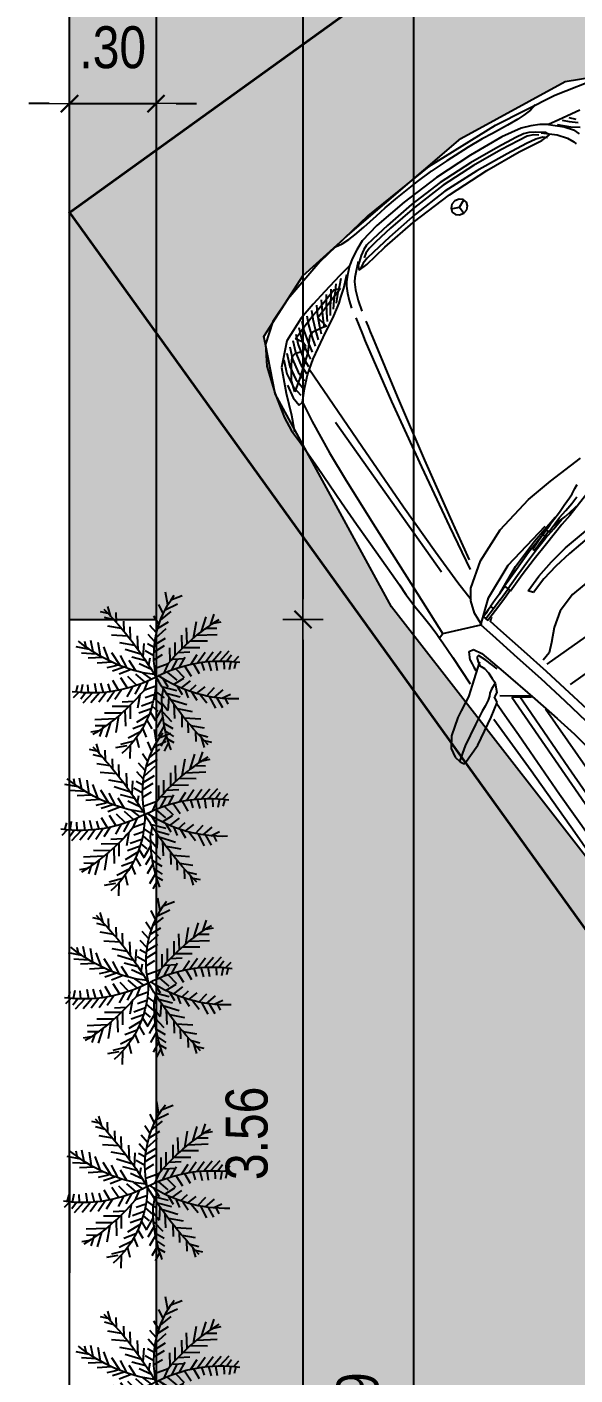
# Model space of a CAD drawing. Header units: millimetres. Extents: x 1170 to 1315, y 90 to 135.
# Drawn here: x 1289.635 to 1291.532, y 105.751 to 110.416 of the extents above; entities that cross this region are included whole.
import ezdxf

# ---------------------------------------------------------------- set-up
doc = ezdxf.new("R2010")
doc.units = ezdxf.units.MM
doc.header["$LTSCALE"] = 20
doc.header["$MEASUREMENT"] = 0
doc.linetypes.add('HIDDEN2', pattern=[0.1875, 0.125, -0.0625])
doc.layers.get('0').update_dxf_attribs({"linetype": 'CONTINUOUS'})
doc.layers.get('DEFPOINTS').update_dxf_attribs({"linetype": 'CONTINUOUS'})
for name, color, linetype in [('COTA', 7, 'CONTINUOUS'), ('Indic_Corte_Vista', 2, 'CONTINUOUS'), ('J-Paredes', 7, 'CONTINUOUS'), ('LAYER7', 4, 'CONTINUOUS'), ('VE', 118, 'CONTINUOUS'), ('VEGET', 76, 'CONTINUOUS')]:
    doc.layers.add(name, color=color, linetype=linetype)
doc.layers.add('E-Pen-C', color=4, linetype='CONTINUOUS', lineweight=15)
doc.layers.add('E-Pen-G', color=3, linetype='CONTINUOUS', lineweight=30)
doc.styles.add('F2', font='ARIALN.TTF')
doc.dimstyles.new('DIMENSION-1', dxfattribs={"dimtxt": 0.145, "dimasz": 0.07, "dimexe": 1, "dimexo": 0, "dimgap": 0.12, "dimtad": 1, "dimzin": 7, "dimdsep": 46, "dimtxsty": 'F2', "dimblk1": 'TRACO', "dimblk2": 'TRACO', "dimsah": 1, "dimcen": 1, "dimse1": 1, "dimse2": 1, "dimclrd": 4, "dimclre": 256, "dimclrt": 4, "dimadec": 8, "dimazin": 0, "dimtfac": 1, "dimtix": 1, "dimtmove": 2, "dimatfit": 3, "dimldrblk": 'TRACO', "dimfxl": 1, "dimtolj": 1, "dimtzin": 0, "dimarcsym": 0})

# ---------------------------------------------------------------- blocks, each defined once
blk = doc.blocks.new('TRACO')
at = {"layer": 'E-Pen-C'}
for p, q in [((0, 1), (0, -1)), ((-1, 0), (1, 0))]:
    blk.add_line(p, q, dxfattribs=at)
at = {"layer": 'E-Pen-G'}
blk.add_line((-0.424, -0.424), (0.424, 0.424), dxfattribs=at)
blk = doc.blocks.new('*D365')
at = {"layer": 'COTA', "color": 4, "linetype": 'Continuous', "lineweight": -2}
blk.add_line((1290.5901, 115.7254), (1290.5901, 108.4354), dxfattribs=at)
at = {"layer": 'DEFPOINTS', "color": 0, "linetype": 'Continuous'}
for p in [(1289.9959, 115.7954), (1289.7816, 108.3654), (1290.5901, 108.3654)]:
    blk.add_point(p, dxfattribs=at)
at = {"layer": 'COTA', "color": 4, "linetype": 'Continuous', "lineweight": -2, "xscale": 0.07, "yscale": 0.07, "zscale": 0.07}
for p, rotation in [((1290.5901, 115.7954), 90), ((1290.5901, 108.3654), 270)]:
    blk.add_blockref('TRACO', p, dxfattribs=dict(at, rotation=rotation))
at = {"layer": 'COTA', "color": 4, "linetype": 'Continuous', "insert": (1290.3961, 112.0804), "char_height": 0.145, "attachment_point": 5, "rotation": 90, "style": 'F2'}
blk.add_mtext('\\A1;7.43', dxfattribs=at)
blk = doc.blocks.new('*D366')
at = {"layer": 'COTA', "color": 4, "linetype": 'Continuous', "lineweight": -2}
blk.add_line((1290.5901, 108.2954), (1290.5901, 104.8784), dxfattribs=at)
at = {"layer": 'DEFPOINTS', "color": 0, "linetype": 'Continuous'}
for p in [(1289.7816, 108.3654), (1289.7816, 104.8084), (1290.5901, 104.8084)]:
    blk.add_point(p, dxfattribs=at)
at = {"layer": 'COTA', "color": 4, "linetype": 'Continuous', "lineweight": -2, "xscale": 0.07, "yscale": 0.07, "zscale": 0.07}
for p, rotation in [((1290.5901, 108.3654), 90), ((1290.5901, 104.8084), 270)]:
    blk.add_blockref('TRACO', p, dxfattribs=dict(at, rotation=rotation))
at = {"layer": 'COTA', "color": 4, "linetype": 'Continuous', "insert": (1290.3961, 106.5869), "char_height": 0.145, "attachment_point": 5, "rotation": 90, "style": 'F2'}
blk.add_mtext('\\A1;3.56', dxfattribs=at)
blk = doc.blocks.new('Austin Mini dessus')
at = {"color": 8, "flags": 128}
for points in [[(1.1117, 3.9516), (1.1466, 3.978)], [(1.1466, 3.978), (1.1788, 3.984)], [(1.1671, 3.9332), (1.2, 3.9805)], [(1.1788, 3.984), (1.2025, 3.9796)], [(1.2159, 3.9699), (1.1905, 3.8965)], [(1.2025, 3.9796), (1.2133, 3.9732)], [(1.2133, 3.9732), (1.2159, 3.9699)], [(1.0718, 3.8974), (1.1117, 3.9516)], [(1.127, 3.8612), (1.1671, 3.9332)], [(1.0455, 3.8453), (1.0602, 3.8752)], [(1.0602, 3.8752), (1.0718, 3.8974)], [(1.1905, 3.8965), (1.1378, 3.8027)], [(1.0326, 3.8229), (1.0383, 3.8304)], [(1.0383, 3.8304), (1.0455, 3.8453)], [(1.1035, 3.8163), (1.127, 3.8612)], [(-0.2069, 3.765), (-0.1204, 3.7865)], [(-0.1204, 3.7865), (-0.0703, 3.7926)], [(-0.114, 3.7617), (-0.0609, 3.787)], [(-0.0703, 3.7926), (-0.0241, 3.7916)], [(-0.0241, 3.7916), (0.0842, 3.7922)], [(0.0842, 3.7922), (0.2332, 3.7952)], [(0.2332, 3.7952), (0.3237, 3.797)], [(0.3237, 3.797), (0.3971, 3.7966)], [(0.3971, 3.7966), (0.5088, 3.7962)], [(0.5088, 3.7962), (0.581, 3.797)], [(0.581, 3.797), (0.6212, 3.7976)], [(0.6212, 3.7976), (0.674, 3.7963)], [(0.674, 3.7963), (0.7177, 3.7934)], [(0.7177, 3.7934), (0.7547, 3.7905)], [(0.7547, 3.7905), (0.7913, 3.7892)], [(0.7913, 3.7892), (0.8117, 3.7899)], [(0.8107, 3.7898), (0.8054, 3.7722)], [(0.8117, 3.7899), (0.831, 3.7901)], [(0.831, 3.7901), (0.8924, 3.7915)], [(0.8924, 3.7915), (1.0016, 3.7949)], [(0.9589, 3.7245), (1.0093, 3.792)], [(1.0093, 3.792), (1.0326, 3.8229)], [(1.0842, 3.7768), (1.0947, 3.7975)], [(1.0947, 3.7975), (1.1035, 3.8163)], [(1.1378, 3.8027), (1.1088, 3.7563)], [(1.1489, 3.7991), (1.3693, 3.7967)], [(1.3693, 3.7967), (1.6304, 3.7968)], [(1.6304, 3.7968), (1.8484, 3.7979)], [(-0.3667, 3.6929), (-0.302, 3.7337)], [(-0.302, 3.7337), (-0.2069, 3.765)], [(-0.269, 3.694), (-0.1874, 3.7324)], [(-0.1874, 3.7324), (-0.114, 3.7617)], [(0.0688, 3.7297), (0.18, 3.7384)], [(0.18, 3.7384), (0.3684, 3.7483)], [(0.3684, 3.7483), (0.6405, 3.7634)], [(0.6405, 3.7634), (0.8064, 3.7721)], [(0.8054, 3.7722), (0.8566, 3.6469)], [(0.936, 3.7475), (0.9091, 3.7332)], [(0.9091, 3.7332), (0.9111, 3.717)], [(0.936, 3.7475), (0.949, 3.7493)], [(0.949, 3.7493), (0.9623, 3.751)], [(0.9623, 3.751), (0.9758, 3.7525)], [(1.0506, 3.7228), (1.0594, 3.7455)], [(1.0506, 3.7228), (1.0806, 3.7369)], [(1.0594, 3.7455), (1.0677, 3.7588)], [(1.0677, 3.7588), (1.0753, 3.7651)], [(1.0753, 3.7651), (1.0842, 3.7768)], [(1.0806, 3.7369), (1.0877, 3.7528)], [(1.1088, 3.7563), (1.0877, 3.7528)], [(1.0947, 3.7351), (1.1565, 3.6487)], [(1.1098, 3.7592), (1.174, 3.7599)], [(1.174, 3.7599), (1.2419, 3.7604)], [(1.2419, 3.7604), (1.3135, 3.7616)], [(1.3135, 3.7616), (1.4923, 3.7636)], [(1.4923, 3.7636), (1.6691, 3.7637)], [(-0.4163, 3.6266), (-0.3667, 3.6929)], [(-0.3332, 3.6261), (-0.269, 3.694)], [(-0.2862, 3.6722), (-0.24, 3.6915)], [(-0.2108, 3.6933), (-0.2557, 3.6613)], [(-0.24, 3.6915), (-0.1897, 3.6999)], [(-0.1734, 3.7051), (-0.2108, 3.6933)], [(-0.2065, 3.713), (-0.1595, 3.7223)], [(-0.2018, 3.6646), (-0.1734, 3.7051)], [(-0.1897, 3.6999), (-0.152, 3.6952)], [(-0.1288, 3.7047), (-0.1629, 3.672)], [(-0.1595, 3.7223), (-0.127, 3.7206)], [(-0.127, 3.7206), (-0.1288, 3.7047)], [(-0.1288, 3.7047), (-0.0554, 3.7158)], [(-0.0554, 3.7158), (0.0688, 3.7297)], [(0.9111, 3.717), (0.9395, 3.7016)], [(0.9383, 3.7145), (0.9395, 3.7228)], [(0.9665, 3.7034), (0.9383, 3.7145)], [(0.9395, 3.7228), (0.9564, 3.7282)], [(0.9395, 3.7016), (1.0331, 3.6766)], [(0.9564, 3.7282), (0.9673, 3.7309)], [(1.0136, 3.6893), (0.9665, 3.7034)], [(0.9673, 3.7309), (0.9712, 3.7316)], [(0.9712, 3.7316), (0.975, 3.7288)], [(0.975, 3.7288), (0.9869, 3.7238)], [(0.9869, 3.7238), (1.0083, 3.721)], [(1.0083, 3.721), (1.031, 3.7215)], [(1.031, 3.7215), (1.0455, 3.7223)], [(1.0455, 3.7223), (1.0506, 3.7228)], [(1.1226, 3.7043), (1.4484, 3.7087)], [(1.1626, 3.649), (1.1226, 3.7043)], [(1.4355, 3.6849), (1.6643, 3.6871)], [(1.4484, 3.7087), (1.6921, 3.7115)], [(-0.3103, 3.6295), (-0.2696, 3.6465)], [(-0.2983, 3.6509), (-0.2548, 3.669)], [(-0.2776, 3.6432), (-0.2819, 3.6262)], [(-0.2557, 3.6613), (-0.2776, 3.6432)], [(-0.2696, 3.6465), (-0.2217, 3.6563)], [(-0.2582, 3.5904), (-0.2018, 3.6646)], [(-0.2548, 3.669), (-0.2057, 3.6781)], [(-0.2217, 3.6563), (-0.1848, 3.6556)], [(-0.2057, 3.6781), (-0.1684, 3.6754)], [(-0.1629, 3.672), (-0.1958, 3.6357)], [(0.6296, 3.652), (-0.0059, 3.652)], [(0.8118, 3.6411), (0.769, 3.6265)], [(0.8566, 3.6469), (0.7958, 3.5707)], [(0.8596, 3.6444), (0.8118, 3.6411)], [(0.8566, 3.6469), (0.909, 3.6348)], [(1.0331, 3.6766), (1.174, 3.6425)], [(1.1335, 3.6804), (1.4355, 3.6849)], [(1.174, 3.6425), (1.2747, 3.6187)], [(-0.4494, 3.54), (-0.4163, 3.6266)], [(-0.3686, 3.5396), (-0.3332, 3.6261)], [(-0.3219, 3.5976), (-0.3417, 3.5395)], [(-0.3344, 3.5868), (-0.2992, 3.6015)], [(-0.3224, 3.6082), (-0.2844, 3.624)], [(-0.3144, 3.5923), (-0.3219, 3.5976)], [(-0.2975, 3.5839), (-0.3144, 3.5923)], [(-0.2992, 3.6015), (-0.2538, 3.6126)], [(-0.2844, 3.624), (-0.2378, 3.6344)], [(-0.2819, 3.6262), (-0.2717, 3.5998)], [(-0.2717, 3.5998), (-0.28, 3.5832)], [(-0.2698, 3.5907), (-0.2341, 3.5963)], [(-0.2538, 3.6126), (-0.2177, 3.6161)], [(-0.2378, 3.6344), (-0.2012, 3.6358)], [(-0.1958, 3.6357), (-0.2299, 3.5876)], [(-0.2069, 3.6195), (0.1144, 3.6255)], [(0.1144, 3.6255), (0.369, 3.6287)], [(0.369, 3.6287), (0.5603, 3.6292)], [(0.5603, 3.6292), (0.6914, 3.6273)], [(0.7337, 3.6018), (0.675, 3.5196)], [(0.6914, 3.6273), (0.7656, 3.6231)], [(0.769, 3.6265), (0.7337, 3.6018)], [(0.8252, 3.5824), (0.8299, 3.5961)], [(0.8299, 3.5961), (0.835, 3.6098)], [(0.835, 3.6098), (0.8402, 3.6233)], [(0.8372, 3.5784), (0.8502, 3.6203)], [(0.8402, 3.6233), (0.8582, 3.6183)], [(0.8462, 3.577), (0.8582, 3.6183)], [(0.8604, 3.6051), (0.8577, 3.6008)], [(0.8634, 3.6093), (0.8604, 3.6051)], [(0.8666, 3.6133), (0.8634, 3.6093)], [(0.9143, 3.6021), (0.8666, 3.6133)], [(0.909, 3.6348), (1.0218, 3.609)], [(1.0183, 3.578), (0.9143, 3.6021)], [(1.0218, 3.609), (1.1282, 3.5852)], [(1.2235, 3.6328), (1.5547, 3.6348)], [(1.2747, 3.6187), (1.3537, 3.601)], [(1.3537, 3.601), (1.4755, 3.5794)], [(-0.3585, 3.5441), (-0.3287, 3.5566)], [(-0.3465, 3.5655), (-0.3139, 3.579)], [(-0.3356, 3.5327), (-0.2955, 3.5465)], [(-0.3287, 3.5566), (-0.2858, 3.5689)], [(-0.3139, 3.579), (-0.2698, 3.5907)], [(-0.3066, 3.538), (-0.2994, 3.5535)], [(-0.2994, 3.5535), (-0.2582, 3.5904)], [(-0.28, 3.5832), (-0.2975, 3.5839)], [(-0.2955, 3.5465), (-0.2617, 3.5558)], [(-0.2858, 3.5689), (-0.2505, 3.5765)], [(-0.2299, 3.5876), (-0.2701, 3.5169)], [(0.4929, 3.5192), (0.6502, 3.5491)], [(0.517, 3.5386), (0.6793, 3.5662)], [(0.7958, 3.5707), (0.7435, 3.4498)], [(0.8063, 3.5287), (0.8151, 3.5556)], [(0.8151, 3.5556), (0.8242, 3.5824)], [(0.8252, 3.5824), (0.8372, 3.5784)], [(0.8257, 3.5419), (0.8372, 3.5784)], [(0.8334, 3.5361), (0.8462, 3.577)], [(1.12, 3.5551), (1.0183, 3.578)], [(1.2053, 3.5371), (1.12, 3.5551)], [(1.1282, 3.5852), (1.2404, 3.5618)], [(1.2404, 3.5618), (1.3729, 3.5353)], [(-0.4897, 3.3744), (-0.4494, 3.54)], [(-0.3843, 3.4776), (-0.3686, 3.5396)], [(-0.3693, 3.4953), (-0.3424, 3.5089)], [(-0.3639, 3.5197), (-0.3356, 3.5327)], [(-0.3417, 3.5395), (-0.3534, 3.4979)], [(-0.3493, 3.4851), (-0.3148, 3.5016)], [(-0.3424, 3.5089), (-0.3051, 3.524)], [(-0.3148, 3.5016), (-0.2843, 3.5144)], [(-0.2701, 3.5169), (-0.3098, 3.443)], [(-0.3001, 3.5036), (-0.3066, 3.538)], [(-0.3051, 3.524), (-0.273, 3.5351)], [(-0.2946, 3.4845), (-0.3001, 3.5036)], [(0.2791, 3.4759), (0.4929, 3.5192)], [(0.2925, 3.4981), (0.517, 3.5386)], [(0.675, 3.5196), (0.6278, 3.4015)], [(0.8067, 3.5309), (0.7615, 3.4315)], [(0.7718, 3.4351), (0.7952, 3.5024)], [(0.7952, 3.5024), (0.8192, 3.4954)], [(0.7972, 3.5019), (0.8063, 3.5287)], [(0.8257, 3.5419), (0.8097, 3.4979)], [(0.8192, 3.4954), (0.8334, 3.5361)], [(1.0484, 3.4825), (1.0731, 3.5095)], [(1.0731, 3.5095), (1.0817, 3.5421)], [(1.1011, 3.5379), (1.1017, 3.2922)], [(1.2049, 3.5135), (1.2049, 3.1364)], [(1.3084, 3.5158), (1.2053, 3.5371)], [(-0.3968, 3.4202), (-0.3843, 3.4776)], [(-0.3572, 3.4821), (-0.3836, 3.3914)], [(-0.38, 3.4466), (-0.3561, 3.4613)], [(-0.3746, 3.4709), (-0.3493, 3.4851)], [(-0.374, 3.3698), (-0.3363, 3.4925)], [(-0.363, 3.4375), (-0.3341, 3.4567)], [(-0.3534, 3.4979), (-0.3572, 3.4821)], [(-0.3561, 3.4613), (-0.3244, 3.4792)], [(-0.3363, 3.4925), (-0.2946, 3.4845)], [(-0.3341, 3.4567), (-0.3068, 3.4729)], [(-0.3244, 3.4792), (-0.2956, 3.4936)], [(0.0453, 3.4261), (0.2791, 3.4759)], [(0.0478, 3.4514), (0.2925, 3.4981)], [(0.8092, 3.4984), (0.7905, 3.4435)], [(0.7985, 3.4305), (0.8212, 3.4949)], [(1.0114, 3.445), (1.0484, 3.4825)], [(-0.4112, 3.3468), (-0.3968, 3.4202)], [(-0.3908, 3.3978), (-0.3698, 3.4136)], [(-0.3854, 3.4222), (-0.363, 3.4375)], [(-0.3767, 3.3898), (-0.3534, 3.4119)], [(-0.3698, 3.4136), (-0.3437, 3.4343)], [(-0.363, 3.3894), (-0.3407, 3.4108)], [(-0.3534, 3.4119), (-0.3294, 3.4315)], [(-0.3437, 3.4343), (-0.3181, 3.4522)], [(-0.3098, 3.443), (-0.3346, 3.403)], [(-0.1749, 3.4052), (0.0478, 3.4514)], [(-0.172, 3.3767), (0.0453, 3.4261)], [(0.7435, 3.4498), (0.7081, 3.2674)], [(0.7615, 3.4315), (0.7277, 3.3278)], [(0.7484, 3.3675), (0.7718, 3.4351)], [(0.7905, 3.4435), (0.7715, 3.3887)], [(0.7785, 3.3642), (0.7985, 3.4305)], [(0.8558, 3.4451), (0.8359, 3.3854)], [(0.8536, 3.3763), (0.8715, 3.4329)], [(0.8715, 3.4329), (0.8558, 3.4451)], [(0.9762, 3.3945), (1.0114, 3.445)], [(-0.5243, 3.1472), (-0.4897, 3.3744)], [(-0.4015, 3.349), (-0.3836, 3.366)], [(-0.3961, 3.3734), (-0.3767, 3.3898)], [(-0.3836, 3.3914), (-0.374, 3.3698)], [(-0.3836, 3.366), (-0.363, 3.3894)], [(-0.3683, 3.348), (-0.347, 3.3593)], [(-0.3481, 3.3863), (-0.3679, 3.3589)], [(-0.3346, 3.403), (-0.3481, 3.3863)], [(-0.347, 3.3593), (-0.3226, 3.369)], [(-0.3226, 3.369), (-0.2958, 3.3774)], [(-0.2599, 3.3851), (-0.2335, 3.3912)], [(-0.2335, 3.3912), (-0.2013, 3.399)], [(-0.2307, 3.363), (-0.2112, 3.3675)], [(-0.2112, 3.3675), (-0.1915, 3.3721)], [(-0.2013, 3.399), (-0.1749, 3.4052)], [(-0.1915, 3.3721), (-0.172, 3.3767)], [(0.6278, 3.4015), (0.5988, 3.2619)], [(0.7293, 3.299), (0.7484, 3.3675)], [(0.7715, 3.3887), (0.7537, 3.3335)], [(0.7597, 3.2985), (0.7785, 3.3642)], [(0.8359, 3.3854), (0.8202, 3.3211)], [(0.8415, 3.3179), (0.8536, 3.3763)], [(0.9547, 3.3266), (0.9762, 3.3945)], [(-0.4198, 3.2983), (-0.4112, 3.3468)], [(-0.4198, 3.2983), (-0.397, 3.3226)], [(-0.3679, 3.3589), (-0.4003, 3.3232)], [(-0.397, 3.3226), (-0.3805, 3.3391)], [(-0.3805, 3.3391), (-0.3683, 3.348)], [(-0.3764, 3.3069), (-0.3644, 3.3161)], [(-0.3644, 3.3161), (-0.339, 3.3298)], [(-0.339, 3.3298), (-0.3048, 3.3438)], [(-0.3048, 3.3438), (-0.2667, 3.355)], [(0.7277, 3.3278), (0.7023, 3.2216)], [(0.7374, 3.3232), (0.728, 3.2975)], [(0.7371, 3.2944), (0.7462, 3.3202)], [(0.7472, 3.3485), (0.7374, 3.3232)], [(0.7537, 3.3335), (0.7422, 3.2911)], [(0.7462, 3.3202), (0.7557, 3.3455)], [(0.7472, 3.3485), (0.7557, 3.345)], [(0.8202, 3.3211), (0.8092, 3.2537)], [(0.8325, 3.2537), (0.8415, 3.3179)], [(0.9474, 3.2223), (0.9547, 3.3266)], [(-0.5014, 3.3001), (-0.4965, 3.2759)], [(-0.4965, 3.2759), (-0.4951, 3.2474)], [(-0.4498, 3.2462), (-0.435, 3.2757)], [(-0.435, 3.2757), (-0.4198, 3.2983)], [(-0.4251, 3.2451), (-0.4036, 3.2735)], [(-0.415, 3.2655), (-0.3926, 3.2902)], [(-0.4036, 3.2735), (-0.3881, 3.2799)], [(-0.3992, 3.255), (-0.3897, 3.273)], [(-0.3926, 3.2902), (-0.3764, 3.3069)], [(-0.3881, 3.2799), (-0.3879, 3.2469)], [(0.7198, 3.2721), (0.7153, 3.258)], [(0.7313, 3.2686), (0.72, 3.2361)], [(0.728, 3.2975), (0.7203, 3.2716)], [(0.7208, 3.2721), (0.7313, 3.2686)], [(0.7263, 3.2915), (0.7353, 3.2885)], [(0.7293, 3.2686), (0.7371, 3.2944)], [(0.7422, 3.2911), (0.7318, 3.2485)], [(0.7478, 3.258), (0.7597, 3.2985)], [(-0.4961, 3.222), (-0.5002, 3.1805)], [(-0.4951, 3.2474), (-0.4961, 3.222)], [(-0.4642, 3.2131), (-0.4498, 3.2462)], [(-0.4433, 3.2092), (-0.4368, 3.2263)], [(-0.4368, 3.2263), (-0.4251, 3.2451)], [(-0.4292, 3.2081), (-0.4223, 3.2271)], [(-0.4223, 3.2271), (-0.4123, 3.2411)], [(-0.4102, 3.2033), (-0.4054, 3.2337)], [(-0.4054, 3.2337), (-0.3992, 3.255)], [(-0.3879, 3.2469), (-0.4009, 3.1615)], [(0.5988, 3.2619), (0.5909, 3.1628)], [(0.7063, 3.2296), (0.6964, 3.1985)], [(0.7105, 3.2437), (0.7063, 3.2296)], [(0.7153, 3.258), (0.7105, 3.2437)], [(0.72, 3.2361), (0.7116, 3.2101)], [(0.7318, 3.2485), (0.7208, 3.2061)], [(0.7215, 3.2248), (0.721, 3.2072)], [(0.7243, 3.2421), (0.7215, 3.2248)], [(0.7361, 3.2172), (0.7478, 3.258)], [(0.8092, 3.2537), (0.8014, 3.1546)], [(0.8246, 3.1546), (0.8325, 3.2537)], [(-0.5002, 3.1805), (-0.5068, 3.1221)], [(-0.4783, 3.1411), (-0.4642, 3.2131)], [(-0.457, 3.1102), (-0.4482, 3.1794)], [(-0.4482, 3.1794), (-0.4433, 3.2092)], [(-0.4433, 3.1075), (-0.4345, 3.1767)], [(-0.4345, 3.1767), (-0.4292, 3.2081)], [(-0.42, 3.129), (-0.4102, 3.2033)], [(0.6964, 3.1985), (0.6864, 3.1723)], [(0.7041, 3.1774), (0.6969, 3.1476)], [(0.6998, 3.0852), (0.7263, 3.1761)], [(0.7116, 3.2101), (0.7041, 3.1774)], [(0.7123, 3.1286), (0.7203, 3.1896)], [(0.721, 3.2072), (0.7203, 3.1896)], [(0.7263, 3.1761), (0.7361, 3.2172)], [(-0.5405, 2.876), (-0.5243, 3.1472)], [(-0.4897, 3.0166), (-0.4783, 3.1411)], [(-0.4326, 3.01), (-0.42, 3.129)], [(-0.4009, 3.1615), (-0.4139, 3.0323)], [(0.5909, 3.1628), (0.5858, 3.0317)], [(0.6698, 3.1266), (0.6607, 3.1082)], [(0.6761, 3.1418), (0.6698, 3.1266)], [(0.6864, 3.1723), (0.6761, 3.1418)], [(0.6969, 3.1476), (0.6884, 3.1193)], [(-0.5121, 3.0818), (-0.5164, 3.0261)], [(-0.5068, 3.1221), (-0.5121, 3.0818)], [(-0.4678, 3.0008), (-0.457, 3.1102)], [(-0.4541, 2.9981), (-0.4433, 3.1075)], [(0.6607, 3.1082), (0.6538, 3.0932)], [(-0.5164, 3.0261), (-0.5207, 2.9376)], [(-0.4943, 2.876), (-0.4897, 3.0166)], [(-0.473, 2.876), (-0.4678, 3.0008)], [(-0.4594, 2.8733), (-0.4541, 2.9981)], [(-0.4389, 2.8801), (-0.4326, 3.01)], [(-0.4139, 3.0323), (-0.4198, 2.8742)], [(-0.5207, 2.9376), (-0.5227, 2.876)], [(-0.3881, 2.8859), (-0.3786, 2.8967)], [(-0.3786, 2.8967), (-0.3653, 2.9008)], [(-0.3767, 2.8977), (-0.3653, 2.8708)], [(-0.3653, 2.9008), (-0.352, 2.8967)], [(-0.352, 2.8967), (-0.3425, 2.8859)], [(-0.5405, 2.876), (-0.5243, 2.6047)], [(-0.5207, 2.8143), (-0.5227, 2.876)], [(-0.4897, 2.7353), (-0.4943, 2.876)], [(-0.4678, 2.7512), (-0.473, 2.876)], [(-0.4541, 2.7484), (-0.4594, 2.8733)], [(-0.4326, 2.7495), (-0.4389, 2.8801)], [(-0.4198, 2.8742), (-0.4139, 2.72)], [(-0.3917, 2.8708), (-0.3881, 2.8859)], [(-0.3881, 2.8557), (-0.3917, 2.8708)], [(-0.3786, 2.845), (-0.3881, 2.8557)], [(-0.3653, 2.8708), (-0.3767, 2.844)], [(-0.3653, 2.8708), (-0.3389, 2.8708)], [(-0.3425, 2.8557), (-0.352, 2.845)], [(-0.3425, 2.8859), (-0.3389, 2.8708)], [(-0.3389, 2.8708), (-0.3425, 2.8557)], [(-0.5164, 2.7259), (-0.5207, 2.8143)], [(-0.3653, 2.8409), (-0.3786, 2.845)], [(-0.352, 2.845), (-0.3653, 2.8409)], [(-0.5121, 2.6701), (-0.5164, 2.7259)], [(-0.4783, 2.6109), (-0.4897, 2.7353)], [(-0.457, 2.6417), (-0.4678, 2.7512)], [(-0.4433, 2.639), (-0.4541, 2.7484)], [(-0.42, 2.6293), (-0.4326, 2.7495)], [(-0.4139, 2.72), (-0.4009, 2.5911)], [(-0.5068, 2.6299), (-0.5121, 2.6701)], [(-0.5002, 2.5714), (-0.5068, 2.6299)], [(-0.4482, 2.5725), (-0.457, 2.6417)], [(-0.4345, 2.5698), (-0.4433, 2.639)], [(-0.4102, 2.5543), (-0.42, 2.6293)], [(-0.5243, 2.6047), (-0.4897, 2.3776)], [(-0.4961, 2.5299), (-0.5002, 2.5714)], [(-0.4642, 2.5388), (-0.4783, 2.6109)], [(-0.4433, 2.5428), (-0.4482, 2.5725)], [(-0.429, 2.5374), (-0.4345, 2.5698)], [(-0.4009, 2.5911), (-0.3879, 2.5051)], [(-0.4951, 2.5046), (-0.4961, 2.5299)], [(-0.4511, 2.5067), (-0.4642, 2.5388)], [(-0.4368, 2.5257), (-0.4433, 2.5428)], [(-0.4251, 2.5069), (-0.4368, 2.5257)], [(-0.4211, 2.5171), (-0.429, 2.5374)], [(-0.4038, 2.5192), (-0.4102, 2.5543)], [(-0.5014, 2.4519), (-0.4965, 2.4761)], [(-0.4965, 2.4761), (-0.4951, 2.5046)], [(-0.4377, 2.4782), (-0.4511, 2.5067)], [(-0.4198, 2.4536), (-0.4377, 2.4782)], [(-0.4036, 2.4784), (-0.4251, 2.5069)], [(-0.4082, 2.5023), (-0.4211, 2.5171)], [(-0.4106, 2.4907), (-0.373, 2.4496)], [(-0.3951, 2.4956), (-0.4038, 2.5192)], [(-0.3881, 2.472), (-0.4036, 2.4784)], [(-0.3837, 2.4832), (-0.3951, 2.4956)], [(-0.3879, 2.5051), (-0.3881, 2.472)], [(-0.4198, 2.4536), (-0.3822, 2.4143)], [(-0.4126, 2.4151), (-0.4198, 2.4536)], [(-0.3677, 2.3955), (-0.4003, 2.4288)], [(-0.373, 2.4496), (-0.3435, 2.4277)], [(-0.3435, 2.4277), (-0.32, 2.4176)], [(-0.3975, 2.3367), (-0.4126, 2.4151)], [(-0.4043, 2.4065), (-0.3863, 2.3895)], [(-0.3989, 2.3821), (-0.3794, 2.3657)], [(-0.3863, 2.3895), (-0.3657, 2.3661)], [(-0.3822, 2.4143), (-0.3546, 2.3944)], [(-0.3478, 2.3704), (-0.3677, 2.3955)], [(-0.3546, 2.3944), (-0.3323, 2.3856)], [(-0.32, 2.4176), (-0.3092, 2.4141)], [(-0.4897, 2.3776), (-0.4494, 2.2119)]]:
    blk.add_lwpolyline(points, dxfattribs=at)
blk = doc.blocks.new('*D403')
at = {"layer": 'COTA', "color": 4, "linetype": 'Continuous', "lineweight": -2}
blk.add_line((1290.974, 95.2284), (1290.974, 115.8754), dxfattribs=at)
at = {"layer": 'DEFPOINTS', "color": 0, "linetype": 'Continuous'}
for p in [(1289.9959, 115.9454), (1290.974, 115.9454), (1289.7816, 95.1584)]:
    blk.add_point(p, dxfattribs=at)
at = {"layer": 'COTA', "color": 4, "linetype": 'Continuous', "lineweight": -2, "xscale": 0.07, "yscale": 0.07, "zscale": 0.07}
for p, rotation in [((1290.974, 115.9454), 90), ((1290.974, 95.1584), 270)]:
    blk.add_blockref('TRACO', p, dxfattribs=dict(at, rotation=rotation))
at = {"layer": 'COTA', "color": 4, "linetype": 'Continuous', "insert": (1290.78, 105.5519), "char_height": 0.145, "attachment_point": 5, "rotation": 90, "style": 'F2'}
blk.add_mtext('\\A1;20.79', dxfattribs=at)
blk = doc.blocks.new('FLOR2')
at = {"layer": 'VE', "color": 8}
for p, q in [((-80.3, 253.3), (-101.6, 282.1)), ((-82.6, 266.8), (-71.8, 290.5)), ((53.2, 243.8), (73.7, 286)), ((-74.7, 224.4), (-101.7, 246.3)), ((-77.5, 238.1), (-64.7, 269)), ((-69.4, 199.7), (-47.7, 241.3)), ((49.4, 200.4), (16.6, 234.2)), ((52.3, 229.2), (26.3, 258.5)), ((53.7, 258.4), (40.8, 273)), ((51.1, 215.2), (79.6, 258.5)), ((-66.3, 186.3), (-93.5, 208.1)), ((-61.3, 166.2), (-30.7, 213.6)), ((43.9, 166.6), (16.6, 210)), ((42.1, 157.4), (74.8, 195.4)), ((48.1, 190.9), (79.6, 229.4)), ((187.8, 178.2), (161.1, 191.4)), ((197.1, 193.1), (174.8, 202.3)), ((193, 186.4), (218.9, 189.4)), ((-228.8, 121.8), (-258.8, 154)), ((-195.2, 116.4), (-211.3, 146.7)), ((-57.8, 153.1), (-91, 179.1)), ((-45.4, 110.2), (-82.7, 140.9)), ((-50.9, 128.4), (-27.3, 174.9)), ((-39.3, 91.1), (-19.9, 146.4)), ((27.5, 102.9), (6.9, 146.9)), ((34.9, 127.8), (16.6, 176)), ((141.8, 117.9), (121.5, 144.1)), ((157.5, 136.3), (134.7, 159.9)), ((174.2, 158.1), (152.7, 176.1)), ((166, 147.1), (213.3, 152.2)), ((179.9, 166.3), (207.2, 166.2)), ((-248.3, 123.4), (-282.9, 101.8)), ((-209.5, 119.1), (-251.1, 97.5)), ((-171.1, 110.4), (-216.8, 98.5)), ((-143, 100.9), (-184.2, 85)), ((-157.4, 106.1), (-168.5, 136.9)), ((-128.8, 95.1), (-135.3, 128.2)), ((-101.1, 81.5), (-107.5, 115.3)), ((-84.2, 71.5), (-80.2, 97.5)), ((-36.3, 82.2), (-75, 107.5)), ((-30.9, 66.6), (-12.1, 113)), ((17.2, 73.9), (2, 112.9)), ((23.1, 89.8), (60.2, 112.9)), ((30.7, 113.1), (65.1, 137.2)), ((81.1, 61.1), (66.9, 100.4)), ((105, 81.1), (89.8, 117)), ((125.4, 100.5), (108.7, 123.5)), ((134.9, 110.4), (178, 110.1)), ((150.9, 128.4), (195.6, 131.1)), ((-110.7, 86.6), (-160.6, 77.4)), ((-91.7, 76.1), (-133.4, 59.7)), ((-71.4, 63.1), (-110.4, 47.3)), ((-50.4, 47.4), (-82.6, 34.3)), ((-61, 55.7), (-56.7, 89.9)), ((-25, 50.2), (-47.6, 61.3)), ((-18.6, 33.4), (-9.2, 79.1)), ((-11.4, 15.4), (7.9, 51.4)), ((7.7, 13.9), (7.9, 51.4)), ((28.8, 25.6), (25.9, 67.6)), ((54.7, 41.9), (48.8, 84.2)), ((67, 50.6), (105.8, 45.4)), ((97.7, 74.8), (137.5, 72.5)), ((103.6, 16.2), (129.9, 47.5)), ((115.6, 91), (160.4, 89.1)), ((127.7, 19.7), (162.5, 64.9)), ((161.6, 26), (195.9, 72.7)), ((189.8, 32.5), (233.7, 85.8)), ((228.3, 43.3), (249.4, 72.6)), ((234.1, 50.4), (269.5, 38.8)), ((256.3, 52.6), (276.4, 71.1)), ((-190.4, -16.5), (-241.7, 10.1)), ((-162.2, -10.6), (-203.9, 23.1)), ((-138.3, -6.5), (-174.5, 20.9)), ((-104.1, -2.9), (-140.4, 24.4)), ((-79, 0.2), (-115.2, 27.6)), ((-34.8, -7.8), (-70.5, 0.7)), ((-27.9, 27.5), (-69, 0.4)), ((17.8, -11.5), (53.6, 12.1)), ((19.5, 20.2), (55.1, 11.7)), ((43.6, 34.6), (82.9, 28.8)), ((74.5, 13.1), (115.2, -7.4)), ((122.9, 19), (159.1, -8.4)), ((146.8, 23), (188.6, -10.7)), ((175.1, 28.9), (226.4, 2.4)), ((209.1, 37.6), (258.9, 19.8)), ((-260.6, -36.3), (-297.5, -24.2)), ((-271.7, -40.1), (-291.8, -58.6)), ((-224.4, -25.1), (-274.3, -7.4)), ((-243.7, -30.8), (-264.8, -60.1)), ((-205.1, -20), (-249, -73.3)), ((-176.9, -13.5), (-211.2, -60.3)), ((-143.1, -7.2), (-177.8, -52.5)), ((-119, -3.8), (-145.3, -35)), ((-82.4, -38.1), (-121.1, -32.9)), ((-90.2, -2.9), (-116.5, -34.1)), ((-59, -22.2), (-98.2, -16.3)), ((-70, -29.4), (-64.1, -71.7)), ((-43.8, -14.7), (-40.9, -56.7)), ((-17.4, -15.4), (-5.3, -45.9)), ((5.3, -32.4), (-13.4, -78.7)), ((9.6, -37.7), (32.3, -48.8)), ((32.9, -20.5), (32.1, -58.5)), ((42.4, -25.6), (71.3, -6.3)), ((54.4, -31.5), (57.1, -66)), ((66.1, -36.8), (101.2, -13.5)), ((80.3, -42.5), (81.7, -68.7)), ((88.6, -45.5), (126.2, -21)), ((109.3, -51.9), (156.4, -33)), ((143.9, -59.5), (181, -35.7)), ((173.3, -63.2), (215.7, -42.4)), ((212.6, -64.1), (249.1, -34.6)), ((240.1, -54.5), (268.6, -27.6)), ((-131, -78.5), (-175.7, -76.6)), ((-113, -62.3), (-152.8, -60)), ((-140.7, -88), (-124, -111.1)), ((-120.3, -68.7), (-105.1, -104.5)), ((-96.4, -48.6), (-82.2, -87.9)), ((-28.9, -84.6), (-68.3, -95.7)), ((-23.5, -56.8), (-61.5, -71.9)), ((-25.5, -69.9), (-13.5, -100.4)), ((15.6, -54.2), (-3.2, -100.5)), ((23.9, -78.7), (4.6, -133.9)), ((21, -69.7), (59.6, -95)), ((50.8, -62.6), (58.9, -94.5)), ((64.2, -73.5), (111.4, -79.4)), ((74.6, -82.5), (81.9, -127.1)), ((98.9, -48.8), (111.9, -80.7)), ((128.7, -56.7), (141.8, -87.8)), ((159, -61.7), (176, -89.7)), ((198, -64.3), (219.9, -90.7)), ((232.1, -62.8), (267.9, -88.5)), ((-181.4, -134.6), (-228.6, -139.7)), ((-166.3, -115.9), (-211, -118.7)), ((-150.3, -97.9), (-193.3, -97.6)), ((-172.9, -123.8), (-150, -147.4)), ((-157.1, -105.4), (-136.8, -131.7)), ((-45.5, -137.8), (-81, -147.5)), ((-37.2, -114.1), (-68.5, -119.5)), ((-39.9, -122.1), (-27.9, -152.6)), ((-31.5, -100), (-16.7, -124.3)), ((35.5, -115.9), (12, -162.5)), ((30, -97.7), (67.4, -128.4)), ((87.1, -94.1), (128.1, -98.7)), ((101.9, -109), (98.1, -145.2)), ((108.6, -116.2), (149.5, -121.2)), ((120.9, -130.2), (119.1, -162.8)), ((-208.4, -174), (-234.3, -177)), ((-195.2, -153.8), (-222.5, -153.8)), ((-212.4, -180.7), (-190.1, -189.9)), ((-203.2, -165.8), (-176.5, -178.9)), ((-189.5, -145.7), (-168.1, -163.6)), ((-59.4, -170.6), (-98.3, -175.1)), ((-63.4, -178.9), (-44, -219.3)), ((-50.1, -149.5), (-40.8, -185.5)), ((45.9, -153.7), (15.3, -201.1)), ((42.5, -140.6), (75.6, -166.6)), ((50.9, -173.8), (78.2, -195.6)), ((131.2, -142.8), (171.4, -148.5)), ((137.7, -151.4), (134.9, -176.1)), ((145.5, -162.1), (177.9, -167.4)), ((-84.5, -217), (-113.5, -232.1)), ((-71.3, -194.2), (-110.7, -203.1)), ((-90.3, -226.2), (-80.6, -245)), ((-75.6, -202), (-60.4, -237.2)), ((54.1, -187.2), (32.4, -228.8)), ((62.1, -225.6), (49.4, -256.6)), ((59.4, -211.9), (86.4, -233.9)), ((67.3, -254.3), (56.5, -278)), ((64.9, -240.8), (86.2, -269.6))]:
    blk.add_line(p, q, dxfattribs=at)
for centre, radius, start, end in [((1087.9, 462.4), 1186.7, 188.516, 202.6061), ((-486.5, 269.5), 540.3, 336.1944, 2.2987), ((-211.8, 435.3), 475.2, 295.4351, 330.987), ((-111.8, 349.6), 262, 304.4561, 313.2891), ((-266.2, -219.1), 342.9, 41.079, 90.2435), ((11.4, 742.8), 732.4, 273.4205, 291.3892), ((-26.8, -730.3), 732.4, 93.4205, 111.3892), ((196.4, -422.9), 475.2, 115.4351, 150.987), ((-481.7, 27.7), 466.5, 321.3423, 356.988), ((200.6, 278.7), 342.9, 232.5988, 281.7634), ((-1103.2, -449.9), 1186.7, 8.516, 22.6061), ((-241, -435.3), 473.3, 32.1218, 54.7349)]:
    blk.add_arc(centre, radius, start, end, dxfattribs=at)
blk = doc.blocks.new('*D698')
at = {"layer": 'COTA', "color": 4, "linetype": 'Continuous', "lineweight": -2}
blk.add_line((1280.0024, 105.0706), (1289.5616, 105.0706), dxfattribs=at)
at = {"layer": 'DEFPOINTS', "color": 0, "linetype": 'Continuous'}
for p in [(1279.9324, 106.5954), (1289.6316, 105.4454), (1289.6316, 105.0706)]:
    blk.add_point(p, dxfattribs=at)
at = {"layer": 'COTA', "color": 4, "linetype": 'Continuous', "lineweight": -2, "xscale": 0.07, "yscale": 0.07, "zscale": 0.07, "rotation": 180}
blk.add_blockref('TRACO', (1279.9324, 105.0706), dxfattribs=at)
at = {"layer": 'COTA', "color": 4, "linetype": 'Continuous', "lineweight": -2, "xscale": 0.07, "yscale": 0.07, "zscale": 0.07}
blk.add_blockref('TRACO', (1289.6316, 105.0706), dxfattribs=at)
at = {"layer": 'COTA', "color": 4, "linetype": 'Continuous', "insert": (1284.782, 105.2646), "char_height": 0.145, "attachment_point": 5, "style": 'F2'}
blk.add_mtext('\\A1;9.70', dxfattribs=at)
blk = doc.blocks.new('*D699')
at = {"layer": 'COTA', "color": 4, "linetype": 'Continuous', "lineweight": -2}
blk.add_line((1279.8524, 104.7638), (1289.5616, 104.7638), dxfattribs=at)
at = {"layer": 'DEFPOINTS', "color": 0, "linetype": 'Continuous'}
for p in [(1279.7824, 106.4454), (1289.6316, 106.1043), (1289.6316, 104.7638)]:
    blk.add_point(p, dxfattribs=at)
at = {"layer": 'COTA', "color": 4, "linetype": 'Continuous', "lineweight": -2, "xscale": 0.07, "yscale": 0.07, "zscale": 0.07, "rotation": 180}
blk.add_blockref('TRACO', (1279.7824, 104.7638), dxfattribs=at)
at = {"layer": 'COTA', "color": 4, "linetype": 'Continuous', "lineweight": -2, "xscale": 0.07, "yscale": 0.07, "zscale": 0.07}
blk.add_blockref('TRACO', (1289.6316, 104.7638), dxfattribs=at)
at = {"layer": 'COTA', "color": 4, "linetype": 'Continuous', "insert": (1284.707, 104.9578), "char_height": 0.145, "attachment_point": 5, "style": 'F2'}
blk.add_mtext('\\A1;9.85', dxfattribs=at)
blk = doc.blocks.new('*D748')
at = {"layer": 'COTA', "color": 4, "linetype": 'Continuous', "lineweight": -2}
for p, q in [((1289.7116, 110.1506), (1289.6416, 110.1506)), ((1289.7816, 110.1506), (1290.0816, 110.1506)), ((1290.1516, 110.1506), (1290.2216, 110.1506))]:
    blk.add_line(p, q, dxfattribs=at)
at = {"layer": 'DEFPOINTS', "color": 0, "linetype": 'Continuous'}
for p in [(1289.7816, 110.8084), (1290.0816, 110.8084), (1290.0816, 110.1506)]:
    blk.add_point(p, dxfattribs=at)
at = {"layer": 'COTA', "color": 4, "linetype": 'Continuous', "lineweight": -2, "xscale": 0.07, "yscale": 0.07, "zscale": 0.07}
blk.add_blockref('TRACO', (1289.7816, 110.1506), dxfattribs=at)
at = {"layer": 'COTA', "color": 4, "linetype": 'Continuous', "lineweight": -2, "xscale": 0.07, "yscale": 0.07, "zscale": 0.07, "rotation": 180}
blk.add_blockref('TRACO', (1290.0816, 110.1506), dxfattribs=at)
at = {"layer": 'COTA', "color": 4, "linetype": 'Continuous', "insert": (1289.9316, 110.3447), "char_height": 0.145, "attachment_point": 5, "style": 'F2'}
blk.add_mtext('\\A1;.30', dxfattribs=at)

msp = doc.modelspace()

# ---------------------------------------------------------------- hatches: boundary and pattern name
at = {"layer": 'J-Paredes'}
h = msp.add_hatch(dxfattribs=at)
h.set_pattern_fill('AR-HBONE', color=250, scale=0.025, style=0)
h.paths.add_polyline_path([(1289.7816, 115.7954), (1289.7816, 108.3654), (1290.0808, 108.3654), (1290.0808, 104.8054), (1289.7816, 104.8084), (1289.7816, 98.8084), (1294.6649, 98.8084), (1294.6733, 98.9138), (1294.6814, 99.1307), (1294.6814, 115.7954)])
h.paths.add_polyline_path([(1290.4549, 114.0814), (1290.5901, 114.2907), (1290.744, 114.4307), (1291.1372, 114.7657), (1291.4978, 114.9639), (1291.7889, 115.0106), (1291.9817, 114.9349), (1292.6608, 113.9897), (1292.7591, 113.9358), (1292.9059, 113.9136), (1292.9161, 113.8258), (1292.8279, 113.7691), (1293.6673, 112.5204), (1294.11, 112.0337), (1294.2315, 111.649), (1294.3278, 111.4664), (1294.0937, 111.2685), (1293.8533, 110.9924), (1293.4172, 110.7702), (1293.1216, 110.5925), (1292.8603, 110.6179), (1292.313, 111.109), (1291.8072, 111.9759), (1290.8973, 113.145), (1290.4941, 113.8823), (1290.4604, 114.0544)], flags=16)
h.paths.add_polyline_path([(1290.4549, 109.3451), (1290.5901, 109.5544), (1290.744, 109.6945), (1291.1372, 110.0294), (1291.4978, 110.2276), (1291.7889, 110.2743), (1291.9817, 110.1986), (1292.6608, 109.2534), (1292.7591, 109.1995), (1292.9059, 109.1773), (1292.9161, 109.0895), (1292.8279, 109.0329), (1293.6673, 107.7841), (1294.11, 107.2975), (1294.2315, 106.9127), (1294.3278, 106.7302), (1294.0937, 106.5323), (1293.8533, 106.2561), (1293.4172, 106.0339), (1293.1216, 105.8562), (1292.8603, 105.8816), (1292.313, 106.3727), (1291.8072, 107.2396), (1290.8973, 108.4087), (1290.4941, 109.146), (1290.4604, 109.3181)], flags=16)
h.paths.add_polyline_path([(1292.3009, 103.5691), (1292.3009, 103.6209), (1292.2811, 103.617), (1292.2643, 103.6058)], flags=24)
h.paths.add_polyline_path([(1292.3009, 103.5691), (1292.2643, 103.6058), (1292.2531, 103.589), (1292.2491, 103.5691)], flags=24)
h.paths.add_polyline_path([(1292.3009, 103.5691), (1292.3528, 103.5691), (1292.3488, 103.5493), (1292.3376, 103.5325)], flags=24)
h.paths.add_polyline_path([(1292.3009, 103.5691), (1292.3376, 103.5325), (1292.3208, 103.5213), (1292.3009, 103.5173)], flags=24)
edge = h.paths.add_edge_path(flags=16)
edge.add_line((1292.3009, 103.4655), (1292.3009, 103.6728))
edge = h.paths.add_edge_path(flags=16)
edge.add_arc((1292.3009, 103.5691), 0.0518, 0, 360)
edge = h.paths.add_edge_path(flags=16)
edge.add_line((1292.1973, 103.5691), (1292.6848, 103.5691))
h.paths.add_polyline_path([(1292.3577, 103.5606), (1292.7777, 103.5606), (1292.7777, 103.7769), (1292.3577, 103.7769)], flags=24)
h.paths.add_polyline_path([(1291.2, 103.9501), (1293.7332, 103.9501), (1293.7332, 104.1519), (1291.2, 104.1519)], flags=24)
h.paths.add_polyline_path([(1292.1307, 103.7403), (1292.8793, 103.7403), (1292.8793, 103.9567), (1292.1307, 103.9567)], flags=24)
h.paths.add_polyline_path([(1289.8277, 98.9123), (1289.8777, 98.9123), (1289.8777, 104.9123), (1289.8277, 104.9123)], flags=16)
h.paths.add_polyline_path([(1290.5462, 111.8826), (1290.5462, 112.2784), (1290.2444, 112.2784), (1290.2444, 111.8826)], flags=24)
h.paths.add_polyline_path([(1289.7763, 110.1945), (1290.0797, 110.1945), (1290.0797, 110.4964), (1289.7763, 110.4964)], flags=9)
h.paths.add_polyline_path([(1290.5462, 106.3896), (1290.5462, 106.7855), (1290.2444, 106.7855), (1290.2444, 106.3896)], flags=24)
h.paths.add_polyline_path([(1290.9301, 105.3092), (1290.9301, 105.7974), (1290.6283, 105.7974), (1290.6283, 105.3092)], flags=24)
h.paths.add_polyline_path([(1292.0844, 105.1578), (1292.4803, 105.1578), (1292.4803, 105.4597), (1292.0844, 105.4597)], flags=24)
h.paths.add_polyline_path([(1290.5462, 101.6117), (1290.5462, 102.0075), (1290.2444, 102.0075), (1290.2444, 101.6117)], flags=24)
h.paths.add_polyline_path([(1291.6572, 103.2565), (1293.3791, 103.2565), (1293.3791, 103.4499), (1291.6572, 103.4499)], flags=24)

# ---------------------------------------------------------------- linework, layer by layer
at = {"layer": 'Indic_Corte_Vista', "color": 5}
msp.add_line((1289.7816, 108.3654), (1289.7816, 114.4454), dxfattribs=at)
at = {"layer": 'Indic_Corte_Vista', "color": 250}
msp.add_line((1289.7816, 104.8084), (1289.7816, 109.8084), dxfattribs=at)
at = {"layer": 'Indic_Corte_Vista', "color": 8, "linetype": 'HIDDEN2'}
msp.add_lwpolyline([(1289.7816, 110.8084), (1290.0816, 110.8084), (1290.0816, 98.1584), (1289.7816, 98.1584)], close=True, dxfattribs=at)
at = {"layer": 'Indic_Corte_Vista', "color": 8}
for points in [[(1290.4549, 109.3451), (1290.5901, 109.5544), (1290.744, 109.6945), (1291.1372, 110.0294), (1291.4978, 110.2276), (1291.7889, 110.2743)], [(1291.8072, 107.2396), (1290.8973, 108.4087), (1290.4941, 109.146), (1290.4604, 109.3181), (1290.4549, 109.3451)]]:
    msp.add_lwpolyline(points, dxfattribs=at)
msp.add_lwpolyline([(1289.7816, 108.3654), (1290.0816, 108.3654), (1290.0816, 104.8054), (1289.7816, 104.8054)], close=True, dxfattribs=at)
at = {"layer": 'J-Paredes', "color": 250, "const_width": 0.00833}
msp.add_lwpolyline([(1291.5678, 111.0591), (1289.7824, 109.7736), (1292.9962, 105.3102), (1294.7816, 106.5957)], close=True, dxfattribs=at)
at = {"layer": 'LAYER7', "color": 5, "linetype": 'Continuous'}
for p, q in [((1289.7816, 104.8084), (1289.7816, 110.8084)), ((1289.7816, 106.4454), (1289.7824, 106.4454))]:
    msp.add_line(p, q, dxfattribs=at)
msp.add_lwpolyline([(1289.7816, 106.4995), (1289.7816, 106.1043)], dxfattribs=at)

# ---------------------------------------------------------------- block references
at = {"layer": 'Indic_Corte_Vista', "color": 8, "xscale": -1, "rotation": 125.3560608114845}
msp.add_blockref('Austin Mini dessus', (1293.6844, 111.1559), dxfattribs=at)
at = {"layer": 'VEGET', "ltscale": 0.35, "extrusion": (0, 0, -1), "xscale": 0.001015840794525151, "yscale": 0.001015840794525151, "zscale": -0.001015840794525151, "rotation": 306.8674586725334}
for p in [(-1290.0819, 108.1562), (-1290.043, 107.6803), (-1290.0552, 107.0972), (-1290.0512, 106.3925), (-1290.0819, 105.7167)]:
    msp.add_blockref('FLOR2', p, dxfattribs=at)

# ---------------------------------------------------------------- dimensions: what is measured, and where the dimension line sits
at = {"layer": 'COTA', "color": 7, "linetype": 'Continuous'}
for base, p1, p2, override, picture, middle in [((1290.974, 115.9454), (1289.7816, 95.1584), (1289.9959, 115.9454), {"dimadec": 0, "dimfxl": 0.04}, '*D403', (1290.78, 105.5519)), ((1290.5901, 108.3654), (1289.9959, 115.7954), (1289.7816, 108.3654), {"dimadec": 0, "dimfxl": 0.06}, '*D365', (1290.3961, 112.0804)), ((1290.5901, 104.8084), (1289.7816, 108.3654), (1289.7816, 104.8084), {"dimadec": 0, "dimfxl": 0.06}, '*D366', (1290.3961, 106.5869))]:
    dim = msp.add_linear_dim(base=base, p1=p1, p2=p2, angle=90, dimstyle='DIMENSION-1', override=override, dxfattribs=at)
    dim.commit()
    dim.dimension.update_dxf_attribs({"geometry": picture, "text_midpoint": middle})
for base, p1, p2, picture, middle in [((1290.0816, 110.1506), (1289.7816, 110.8084), (1290.0816, 110.8084), '*D748', (1289.9316, 110.3447)), ((1289.6316, 105.0706), (1279.9324, 106.5954), (1289.6316, 105.4454), '*D698', (1284.782, 105.2646)), ((1289.6316, 104.7638), (1279.7824, 106.4454), (1289.6316, 106.1043), '*D699', (1284.707, 104.9578))]:
    dim = msp.add_linear_dim(base=base, p1=p1, p2=p2, dimstyle='DIMENSION-1', override={"dimadec": 0, "dimfxl": 0.15}, dxfattribs=at)
    dim.commit()
    dim.dimension.update_dxf_attribs({"geometry": picture, "text_midpoint": middle})

doc.saveas('drawing.dxf')
